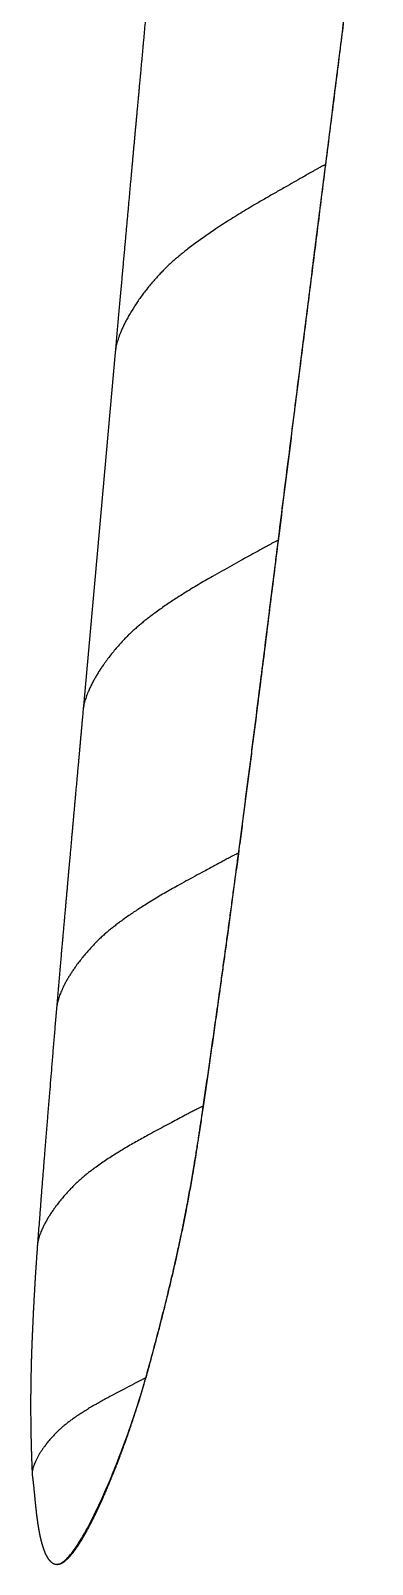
# Model space of a CAD drawing. Header units: inches. Extents: x 0.01 to 2.23, y 0 to 3.54.
# Drawn here: x 0.7127 to 0.7636, y 1.4705 to 1.6988 of the extents above; entities that cross this region are included whole.
import ezdxf

# ---------------------------------------------------------------- set-up
doc = ezdxf.new("R2010")
doc.units = ezdxf.units.IN
doc.header["$MEASUREMENT"] = 0

msp = doc.modelspace()

# ---------------------------------------------------------------- linework, layer by layer
at = {"color": 7, "linetype": 'Continuous', "lineweight": 25}
msp.add_line((0.71593, 1.47068), (0.71594, 1.47068), dxfattribs=at)
at = {"color": 7, "linetype": 'Continuous', "lineweight": 25, "flags": 128}
for points in [[(0.72527, 1.65092), (0.72288, 1.62426), (0.72049, 1.59769)], [(0.71593, 1.47068), (0.71599, 1.47065), (0.7161, 1.47059), (0.71622, 1.47055), (0.71634, 1.47052), (0.71647, 1.4705), (0.71659, 1.4705), (0.71672, 1.47051), (0.71685, 1.47054), (0.71699, 1.47058), (0.71713, 1.47063), (0.71727, 1.47071), (0.71742, 1.47079), (0.71757, 1.4709), (0.71773, 1.47102), (0.71789, 1.47116), (0.71805, 1.47131), (0.71823, 1.4715), (0.71842, 1.4717), (0.71862, 1.47193), (0.71881, 1.47217), (0.71901, 1.47243), (0.71921, 1.4727), (0.71941, 1.47299), (0.71961, 1.47329), (0.71982, 1.47361), (0.72003, 1.47395), (0.72025, 1.47431), (0.72046, 1.47467), (0.72068, 1.47506), (0.7209, 1.47545), (0.72113, 1.47586), (0.72135, 1.47628), (0.72162, 1.47678), (0.72188, 1.4773), (0.72215, 1.47784), (0.72241, 1.47839), (0.72268, 1.47895), (0.72295, 1.47952), (0.72327, 1.48021), (0.72359, 1.48092), (0.7239, 1.48164), (0.72422, 1.48237), (0.72456, 1.48317), (0.72489, 1.48398), (0.72523, 1.48481), (0.72556, 1.48564), (0.72589, 1.48648), (0.72621, 1.48732), (0.72658, 1.48832), (0.72695, 1.48932), (0.72731, 1.49032), (0.72766, 1.49132), (0.72796, 1.49221), (0.72826, 1.49309), (0.72854, 1.49397), (0.72882, 1.49483), (0.72908, 1.49569), (0.72934, 1.49653), (0.72958, 1.49736), (0.72981, 1.49817), (0.72981, 1.49817)]]:
    msp.add_lwpolyline(points, dxfattribs=at)
at = {"color": 7, "linetype": 'Continuous', "lineweight": 25}
for points, knots in [([(0.7636, 1.73474), (0.76318, 1.73126), (0.76233, 1.72429), (0.76103, 1.71385), (0.75982, 1.70416), (0.7587, 1.69521), (0.75766, 1.687), (0.75697, 1.68152), (0.75662, 1.67878)], [0, 0, 0, 0, 0.186544, 0.37308, 0.559667, 0.706342, 0.853111, 1, 1, 1, 1]), ([(0.75665, 1.67873), (0.75704, 1.68184), (0.75783, 1.68806), (0.759, 1.69739), (0.76017, 1.70671), (0.76133, 1.71603), (0.76249, 1.72535), (0.76325, 1.73157), (0.76363, 1.73468)], [0, 0, 0, 0, 0.16691, 0.333668, 0.500316, 0.666894, 0.833442, 1, 1, 1, 1]), ([(0.73009, 1.70413), (0.73007, 1.70383), (0.73001, 1.70323), (0.72994, 1.70233), (0.72986, 1.70145), (0.72978, 1.70058), (0.72971, 1.69974), (0.72963, 1.69892), (0.72956, 1.69811), (0.72949, 1.69732), (0.72942, 1.69654), (0.72935, 1.69577), (0.72928, 1.69502), (0.72921, 1.69427), (0.72914, 1.69354), (0.72908, 1.69283), (0.72901, 1.69214), (0.72895, 1.69146), (0.72889, 1.6908), (0.72883, 1.69017), (0.72878, 1.68954), (0.72873, 1.68901), (0.72868, 1.68856), (0.72865, 1.68819), (0.72862, 1.68783), (0.72858, 1.68746), (0.72854, 1.68705), (0.7285, 1.68659), (0.72846, 1.68608), (0.72841, 1.68555), (0.72836, 1.68501), (0.72831, 1.68445), (0.72825, 1.68388), (0.7282, 1.68331), (0.72815, 1.68274), (0.7281, 1.68217), (0.72804, 1.6816), (0.72799, 1.68101), (0.72794, 1.6804), (0.72788, 1.67979), (0.72782, 1.67913), (0.72776, 1.67844), (0.72769, 1.67772), (0.72762, 1.67698), (0.72755, 1.67622), (0.72748, 1.67544), (0.72741, 1.67465), (0.72734, 1.67384), (0.72726, 1.67302), (0.72719, 1.67218), (0.72711, 1.67133), (0.72703, 1.67047), (0.72695, 1.66959), (0.72687, 1.6687), (0.72679, 1.6678), (0.72671, 1.66686), (0.72662, 1.66591), (0.72653, 1.66494), (0.72645, 1.66396), (0.72636, 1.66296), (0.72627, 1.66195), (0.72617, 1.66094), (0.72608, 1.65991), (0.72599, 1.65885), (0.72589, 1.65777), (0.72579, 1.65667), (0.72569, 1.65555), (0.72559, 1.65442), (0.72548, 1.65327), (0.72538, 1.6521), (0.72531, 1.65132), (0.72527, 1.65092)], [0, 0, 0, 0, 0.01714, 0.033987, 0.050542, 0.066805, 0.082775, 0.098176, 0.113294, 0.128131, 0.142686, 0.157247, 0.171515, 0.18549, 0.199171, 0.212559, 0.225653, 0.238454, 0.250715, 0.262694, 0.274391, 0.285807, 0.292838, 0.299758, 0.306568, 0.313435, 0.32049, 0.329763, 0.339342, 0.349228, 0.35942, 0.369919, 0.380724, 0.391836, 0.402181, 0.412778, 0.423628, 0.43473, 0.446085, 0.457692, 0.469551, 0.482888, 0.49653, 0.510478, 0.524732, 0.539291, 0.554156, 0.569327, 0.584804, 0.600586, 0.616675, 0.632774, 0.649169, 0.665859, 0.682844, 0.700442, 0.718346, 0.736557, 0.755075, 0.773899, 0.792686, 0.811769, 0.831149, 0.850825, 0.871208, 0.8919, 0.912901, 0.934211, 0.955831, 0.977761, 1, 1, 1, 1]), ([(0.75662, 1.67878), (0.75662, 1.67878), (0.7566, 1.67879), (0.75658, 1.67881), (0.75656, 1.67881), (0.75653, 1.67882), (0.7565, 1.67881), (0.75646, 1.6788), (0.75643, 1.67878), (0.75638, 1.67875), (0.75629, 1.67871), (0.75612, 1.67863), (0.75583, 1.67848), (0.75545, 1.67827), (0.75503, 1.67804), (0.75452, 1.67775), (0.75391, 1.67739), (0.75257, 1.67662), (0.75095, 1.67571), (0.74907, 1.67464), (0.74754, 1.67376), (0.74613, 1.67294), (0.74485, 1.67218), (0.7437, 1.67148), (0.74255, 1.67078), (0.74142, 1.67006), (0.74038, 1.66938), (0.73944, 1.66874), (0.73858, 1.66815), (0.73774, 1.66755), (0.73691, 1.66694), (0.73618, 1.66638), (0.73553, 1.66587), (0.73497, 1.66541), (0.73442, 1.66495), (0.73387, 1.66448), (0.73335, 1.66401), (0.73284, 1.66353), (0.73236, 1.66304), (0.73188, 1.66254), (0.73139, 1.66201), (0.73089, 1.66144), (0.73038, 1.66083), (0.72988, 1.6602), (0.7294, 1.65958), (0.72893, 1.65894), (0.72849, 1.65831), (0.72808, 1.65768), (0.72769, 1.65705), (0.72731, 1.65641), (0.72699, 1.65582), (0.7267, 1.65527), (0.72645, 1.65475), (0.72622, 1.65423), (0.72602, 1.65376), (0.72585, 1.65331), (0.72572, 1.65291), (0.72559, 1.65251), (0.72548, 1.6521), (0.72539, 1.65169), (0.72532, 1.65133), (0.72529, 1.65107), (0.72528, 1.65096), (0.72528, 1.65092)], [0, 0, 0, 0, 0.000532, 0.001046, 0.001557, 0.002072, 0.002587, 0.003427, 0.00427, 0.005114, 0.007102, 0.010651, 0.01699, 0.02831, 0.038416, 0.048523, 0.066571, 0.084618, 0.149074, 0.187441, 0.225807, 0.264173, 0.293761, 0.323348, 0.352935, 0.382522, 0.412109, 0.435356, 0.458603, 0.48185, 0.505097, 0.528344, 0.544912, 0.561481, 0.57805, 0.594619, 0.611187, 0.62746, 0.643733, 0.660005, 0.676278, 0.69565, 0.715023, 0.734395, 0.753767, 0.773139, 0.792512, 0.811003, 0.829495, 0.847987, 0.866478, 0.881008, 0.895537, 0.910066, 0.924595, 0.935602, 0.946609, 0.957616, 0.968623, 0.97963, 0.990636, 0.99724, 1, 1, 1, 1]), ([(0.75662, 1.67878), (0.75629, 1.67616), (0.75563, 1.67093), (0.75464, 1.66307), (0.75365, 1.65522), (0.75273, 1.64794), (0.75188, 1.64123), (0.75111, 1.63509), (0.75034, 1.62896), (0.74983, 1.62489), (0.74957, 1.62285)], [0, 0, 0, 0, 0.140332, 0.280709, 0.421042, 0.561241, 0.671246, 0.78107, 0.890669, 1, 1, 1, 1]), ([(0.74959, 1.62281), (0.74982, 1.62466), (0.75028, 1.62836), (0.75098, 1.63392), (0.75169, 1.6395), (0.75239, 1.64509), (0.75326, 1.65193), (0.75428, 1.66003), (0.75546, 1.66938), (0.75625, 1.67561), (0.75665, 1.67873)], [0, 0, 0, 0, 0.099381, 0.198986, 0.298783, 0.398739, 0.498823, 0.665821, 0.832931, 1, 1, 1, 1]), ([(0.75665, 1.67873), (0.75665, 1.67873), (0.75665, 1.67874), (0.75664, 1.67876), (0.75663, 1.67877), (0.75662, 1.67878)], [0, 0, 0, 0, 0.314507, 0.657317, 1, 1, 1, 1]), ([(0.74957, 1.62285), (0.74956, 1.62286), (0.74955, 1.62287), (0.74953, 1.62288), (0.74951, 1.62289), (0.74948, 1.62289), (0.74945, 1.62288), (0.74942, 1.62287), (0.74939, 1.62286), (0.74934, 1.62283), (0.74926, 1.62279), (0.74911, 1.62272), (0.74884, 1.62258), (0.74849, 1.6224), (0.7481, 1.62219), (0.74763, 1.62193), (0.74707, 1.62161), (0.74584, 1.62093), (0.74435, 1.62011), (0.74261, 1.61916), (0.7412, 1.61837), (0.7399, 1.61764), (0.73872, 1.61696), (0.73766, 1.61634), (0.7366, 1.6157), (0.73556, 1.61506), (0.7346, 1.61445), (0.73373, 1.61388), (0.73294, 1.61335), (0.73216, 1.61281), (0.73139, 1.61226), (0.73071, 1.61176), (0.73011, 1.6113), (0.72959, 1.61089), (0.72908, 1.61047), (0.72858, 1.61005), (0.72809, 1.60963), (0.72762, 1.60919), (0.72717, 1.60875), (0.72673, 1.60831), (0.72624, 1.60779), (0.72571, 1.6072), (0.72514, 1.60653), (0.72459, 1.60586), (0.72406, 1.60517), (0.72361, 1.60454), (0.72322, 1.60397), (0.72289, 1.60347), (0.72257, 1.60296), (0.72227, 1.60244), (0.72198, 1.60192), (0.72171, 1.60139), (0.72145, 1.60086), (0.72124, 1.60038), (0.72107, 1.59996), (0.72094, 1.5996), (0.72082, 1.59923), (0.72071, 1.59886), (0.72062, 1.59849), (0.72055, 1.59816), (0.72051, 1.5979), (0.7205, 1.59776), (0.72049, 1.59769)], [0, 0, 0, 0, 0.00053, 0.001043, 0.001553, 0.002066, 0.002579, 0.003417, 0.004258, 0.005099, 0.007082, 0.010621, 0.016942, 0.028229, 0.038307, 0.048385, 0.066382, 0.084378, 0.148651, 0.18691, 0.225167, 0.263425, 0.292928, 0.322431, 0.351935, 0.381438, 0.410941, 0.434122, 0.457303, 0.480484, 0.503665, 0.526847, 0.543369, 0.559891, 0.576412, 0.592934, 0.609456, 0.625682, 0.641909, 0.658135, 0.674362, 0.697543, 0.720723, 0.743904, 0.767085, 0.790265, 0.806729, 0.823193, 0.839657, 0.85612, 0.872584, 0.889048, 0.905511, 0.921975, 0.932951, 0.943926, 0.954902, 0.965878, 0.976853, 0.987828, 0.994414, 1, 1, 1, 1]), ([(0.74957, 1.62285), (0.74939, 1.62142), (0.74903, 1.61855), (0.74849, 1.61425), (0.74796, 1.60995), (0.74742, 1.60565), (0.74687, 1.60133), (0.74638, 1.59748), (0.74595, 1.59408), (0.74558, 1.59115), (0.7452, 1.5882), (0.74482, 1.58524), (0.74443, 1.58227), (0.74404, 1.57928), (0.74377, 1.57728), (0.74364, 1.57628)], [0, 0, 0, 0, 0.092561, 0.185024, 0.277477, 0.370009, 0.462708, 0.555664, 0.618455, 0.681429, 0.744614, 0.808036, 0.871723, 0.935702, 1, 1, 1, 1]), ([(0.74366, 1.57623), (0.74379, 1.57723), (0.74405, 1.57922), (0.74444, 1.58219), (0.74483, 1.58515), (0.74521, 1.58809), (0.74558, 1.59102), (0.74596, 1.59394), (0.74633, 1.59685), (0.74677, 1.60032), (0.74728, 1.60437), (0.74786, 1.60898), (0.74843, 1.61359), (0.74901, 1.6182), (0.7494, 1.62127), (0.74959, 1.62281)], [0, 0, 0, 0, 0.063933, 0.127551, 0.190879, 0.253946, 0.316778, 0.3794, 0.441841, 0.504126, 0.603525, 0.702703, 0.801769, 0.900832, 1, 1, 1, 1]), ([(0.74959, 1.62281), (0.74959, 1.62281), (0.74959, 1.62282), (0.74958, 1.62284), (0.74957, 1.62285), (0.74957, 1.62285)], [0, 0, 0, 0, 0.2945505, 0.6473404, 1, 1, 1, 1]), ([(0.72049, 1.59769), (0.72047, 1.59746), (0.72043, 1.597), (0.72037, 1.59632), (0.72031, 1.59566), (0.72025, 1.59501), (0.7202, 1.59438), (0.72014, 1.59377), (0.72009, 1.59318), (0.72004, 1.5926), (0.71998, 1.59203), (0.71993, 1.59148), (0.71989, 1.59093), (0.71984, 1.5904), (0.71979, 1.58989), (0.71975, 1.58939), (0.7197, 1.58891), (0.71966, 1.58844), (0.71962, 1.58799), (0.71958, 1.58755), (0.71954, 1.58712), (0.7195, 1.58672), (0.71947, 1.58632), (0.71943, 1.58594), (0.7194, 1.58559), (0.71937, 1.58526), (0.71934, 1.58495), (0.71932, 1.58466), (0.71929, 1.58438), (0.71927, 1.58411), (0.71924, 1.58385), (0.71922, 1.58359), (0.7192, 1.58334), (0.71918, 1.58311), (0.71916, 1.58289), (0.71914, 1.58268), (0.71912, 1.5825), (0.71911, 1.58233), (0.71909, 1.58217), (0.71908, 1.58204), (0.71907, 1.58192), (0.71906, 1.58181), (0.71905, 1.5817), (0.71904, 1.58158), (0.71903, 1.58144), (0.71901, 1.58128), (0.719, 1.58111), (0.71898, 1.58092), (0.71896, 1.58072), (0.71894, 1.58051), (0.71892, 1.58029), (0.7189, 1.58005), (0.71888, 1.5798), (0.71885, 1.57953), (0.71883, 1.57924), (0.7188, 1.57893), (0.71877, 1.57862), (0.71874, 1.57828), (0.71871, 1.57794), (0.71868, 1.57756), (0.71864, 1.57716), (0.7186, 1.57673), (0.71856, 1.57628), (0.71852, 1.57581), (0.71848, 1.57533), (0.71843, 1.57483), (0.71838, 1.57431), (0.71834, 1.57377), (0.71829, 1.57322), (0.71824, 1.57265), (0.71818, 1.57207), (0.71813, 1.57147), (0.71808, 1.57086), (0.71802, 1.57025), (0.71797, 1.56963), (0.71791, 1.56902), (0.71786, 1.56839), (0.7178, 1.56775), (0.71774, 1.56709), (0.71768, 1.56642), (0.71762, 1.56575), (0.71756, 1.56509), (0.71751, 1.56444), (0.71745, 1.56377), (0.71739, 1.56309), (0.71733, 1.5624), (0.71726, 1.56169), (0.7172, 1.56097), (0.71714, 1.56024), (0.71707, 1.5595), (0.717, 1.55874), (0.71694, 1.55797), (0.71687, 1.5572), (0.7168, 1.55643), (0.71674, 1.55567), (0.71667, 1.5549), (0.7166, 1.55411), (0.71656, 1.55358), (0.71654, 1.55332)], [0, 0, 0, 0, 0.015637, 0.03093, 0.045879, 0.060485, 0.074749, 0.088426, 0.101772, 0.11479, 0.127479, 0.140088, 0.152355, 0.16428, 0.175864, 0.187107, 0.198008, 0.208569, 0.218788, 0.228667, 0.238204, 0.247402, 0.256258, 0.264774, 0.272949, 0.280143, 0.287051, 0.293673, 0.300009, 0.306058, 0.311821, 0.317781, 0.3234, 0.328678, 0.333615, 0.338211, 0.342466, 0.34638, 0.349668, 0.352669, 0.355383, 0.357811, 0.360134, 0.362662, 0.365972, 0.369584, 0.373497, 0.377712, 0.382228, 0.386957, 0.391978, 0.39729, 0.402894, 0.409102, 0.415633, 0.422487, 0.429664, 0.437163, 0.444987, 0.453133, 0.462469, 0.472196, 0.482316, 0.492829, 0.503735, 0.515035, 0.526729, 0.538819, 0.551303, 0.564184, 0.57722, 0.590641, 0.604445, 0.618635, 0.632112, 0.645922, 0.660063, 0.674537, 0.689345, 0.704488, 0.719966, 0.734451, 0.749219, 0.764272, 0.77961, 0.795235, 0.811147, 0.827349, 0.843839, 0.860621, 0.877695, 0.895062, 0.912724, 0.929648, 0.946836, 0.96429, 0.982011, 1, 1, 1, 1]), ([(0.74364, 1.57628), (0.74363, 1.57628), (0.74362, 1.57629), (0.7436, 1.5763), (0.74358, 1.57631), (0.74356, 1.57631), (0.74353, 1.5763), (0.74351, 1.57629), (0.74348, 1.57628), (0.74343, 1.57626), (0.74336, 1.57622), (0.74321, 1.57616), (0.74296, 1.57603), (0.74264, 1.57587), (0.74228, 1.57568), (0.74184, 1.57545), (0.74132, 1.57516), (0.74018, 1.57454), (0.7388, 1.5738), (0.73719, 1.57294), (0.73588, 1.57223), (0.73468, 1.57156), (0.73358, 1.57095), (0.73259, 1.57038), (0.73161, 1.56981), (0.73064, 1.56923), (0.72976, 1.56868), (0.72894, 1.56816), (0.72821, 1.56768), (0.72749, 1.56719), (0.72677, 1.5667), (0.72612, 1.56622), (0.72553, 1.56578), (0.72499, 1.56536), (0.72446, 1.56494), (0.72394, 1.56451), (0.72344, 1.56407), (0.72296, 1.56362), (0.72249, 1.56316), (0.72199, 1.56265), (0.72148, 1.56209), (0.72094, 1.56149), (0.72043, 1.56087), (0.71993, 1.56024), (0.71951, 1.55967), (0.71914, 1.55915), (0.71883, 1.55869), (0.71853, 1.55822), (0.71824, 1.55775), (0.71797, 1.55728), (0.71771, 1.5568), (0.71747, 1.55631), (0.71727, 1.55587), (0.71711, 1.55549), (0.71698, 1.55515), (0.71686, 1.55482), (0.71676, 1.55448), (0.71667, 1.55414), (0.71661, 1.55384), (0.71657, 1.55359), (0.71654, 1.55343), (0.71654, 1.55334), (0.71654, 1.55332)], [0, 0, 0, 0, 0.000529, 0.00104, 0.001548, 0.00206, 0.002572, 0.003408, 0.004246, 0.005085, 0.007062, 0.010592, 0.016895, 0.02815, 0.0382, 0.04825, 0.066196, 0.084142, 0.148235, 0.186386, 0.224537, 0.262687, 0.292108, 0.321529, 0.350949, 0.38037, 0.40979, 0.432906, 0.456023, 0.479139, 0.502255, 0.525371, 0.543759, 0.562148, 0.580535, 0.598923, 0.617311, 0.635698, 0.654086, 0.672473, 0.695589, 0.718705, 0.741821, 0.764936, 0.788052, 0.80447, 0.820887, 0.837305, 0.853723, 0.87014, 0.886558, 0.902975, 0.919393, 0.930338, 0.941283, 0.952228, 0.963173, 0.974117, 0.985062, 0.991629, 0.998196, 1, 1, 1, 1]), ([(0.74364, 1.57628), (0.74351, 1.57527), (0.74324, 1.57325), (0.74283, 1.57022), (0.74242, 1.56718), (0.74204, 1.56436), (0.74168, 1.56177), (0.74135, 1.55939), (0.74102, 1.55703), (0.74073, 1.55494), (0.74048, 1.55313), (0.74026, 1.55158), (0.74004, 1.55004), (0.73982, 1.54852), (0.73961, 1.547), (0.7394, 1.54553), (0.73919, 1.5441), (0.73899, 1.54271), (0.73879, 1.54134), (0.73859, 1.53998), (0.73845, 1.53907), (0.73839, 1.53863)], [0, 0, 0, 0, 0.080593, 0.161442, 0.242371, 0.323206, 0.386537, 0.449617, 0.512359, 0.57468, 0.61595, 0.656969, 0.697713, 0.738155, 0.778271, 0.818035, 0.855183, 0.891974, 0.928388, 0.964404, 1, 1, 1, 1]), ([(0.7384, 1.53859), (0.73847, 1.53905), (0.73861, 1.53998), (0.73881, 1.54139), (0.73902, 1.54281), (0.73923, 1.54425), (0.73944, 1.5457), (0.73965, 1.54716), (0.73987, 1.54868), (0.74009, 1.55027), (0.74033, 1.55192), (0.74056, 1.55358), (0.7408, 1.55525), (0.74106, 1.55716), (0.74136, 1.55932), (0.7417, 1.56173), (0.74203, 1.56415), (0.74236, 1.56657), (0.74269, 1.56899), (0.74301, 1.57141), (0.74334, 1.57382), (0.74355, 1.57543), (0.74366, 1.57623)], [0, 0, 0, 0, 0.036781, 0.074009, 0.11166, 0.149712, 0.188141, 0.226923, 0.266036, 0.309413, 0.353132, 0.39716, 0.441466, 0.48602, 0.549671, 0.613671, 0.677929, 0.742358, 0.806869, 0.871372, 0.935778, 1, 1, 1, 1]), ([(0.74365, 1.57623), (0.74365, 1.57624), (0.74366, 1.57625), (0.74365, 1.57627), (0.74364, 1.57628)], [0, 0, 0, 0, 0.429186, 1, 1, 1, 1]), ([(0.71654, 1.55332), (0.71647, 1.5526), (0.71635, 1.55114), (0.71616, 1.54896), (0.71598, 1.54677), (0.71581, 1.54465), (0.71564, 1.54262), (0.71551, 1.54106), (0.71542, 1.5399), (0.71535, 1.53913), (0.71529, 1.53835), (0.71522, 1.53757), (0.71516, 1.5368), (0.7151, 1.53603), (0.71504, 1.53526), (0.71497, 1.53446), (0.71491, 1.53366), (0.71484, 1.53284), (0.71477, 1.53198), (0.7147, 1.53108), (0.71462, 1.53014), (0.71455, 1.52918), (0.71447, 1.52821), (0.71439, 1.52723), (0.71431, 1.52624), (0.71423, 1.52523), (0.71416, 1.52422), (0.71408, 1.52319), (0.71399, 1.52205), (0.71389, 1.52078), (0.71378, 1.5194), (0.71371, 1.51847), (0.71368, 1.518)], [0, 0, 0, 0, 0.061069, 0.122553, 0.184388, 0.246511, 0.301362, 0.356337, 0.377957, 0.399634, 0.421713, 0.444256, 0.465533, 0.4872, 0.50925, 0.531679, 0.554481, 0.57765, 0.601178, 0.627465, 0.654169, 0.681277, 0.708779, 0.736661, 0.764909, 0.793511, 0.82245, 0.85171, 0.881273, 0.920418, 0.960009, 1, 1, 1, 1]), ([(0.73839, 1.53863), (0.73838, 1.53863), (0.73836, 1.53865), (0.73834, 1.53865), (0.73832, 1.53866), (0.73829, 1.53865), (0.73827, 1.53864), (0.73824, 1.53863), (0.7382, 1.53861), (0.73813, 1.53858), (0.738, 1.53852), (0.73778, 1.53841), (0.73738, 1.53821), (0.73686, 1.53794), (0.73628, 1.53763), (0.73525, 1.53708), (0.73399, 1.53642), (0.73253, 1.53565), (0.73134, 1.53502), (0.73025, 1.53443), (0.72926, 1.53388), (0.72836, 1.53338), (0.72747, 1.53287), (0.72659, 1.53235), (0.72572, 1.53182), (0.72487, 1.53129), (0.72404, 1.53075), (0.72323, 1.5302), (0.72253, 1.5297), (0.72193, 1.52927), (0.72144, 1.5289), (0.72096, 1.52852), (0.72049, 1.52813), (0.72003, 1.52774), (0.71959, 1.52734), (0.71916, 1.52692), (0.71871, 1.52647), (0.71824, 1.52597), (0.71775, 1.52543), (0.71728, 1.52487), (0.71683, 1.52431), (0.71642, 1.52378), (0.71606, 1.52327), (0.71573, 1.5228), (0.71542, 1.52232), (0.71513, 1.52183), (0.71485, 1.52134), (0.71459, 1.52084), (0.71438, 1.52039), (0.7142, 1.51998), (0.71406, 1.51962), (0.71394, 1.51926), (0.71383, 1.51889), (0.71376, 1.51856), (0.71371, 1.51828), (0.71369, 1.51811), (0.71368, 1.51802), (0.71368, 1.518)], [0, 0, 0, 0, 0.001035, 0.001541, 0.002051, 0.002562, 0.003395, 0.004231, 0.005067, 0.007038, 0.010558, 0.016843, 0.028065, 0.048106, 0.066, 0.083894, 0.147801, 0.185841, 0.22388, 0.26192, 0.291255, 0.32059, 0.349925, 0.379259, 0.408594, 0.437405, 0.466216, 0.495028, 0.523838, 0.542173, 0.560508, 0.578842, 0.597176, 0.61551, 0.633844, 0.652178, 0.670512, 0.693561, 0.716609, 0.739658, 0.762706, 0.785755, 0.804463, 0.823171, 0.84188, 0.860588, 0.879296, 0.898004, 0.916712, 0.929808, 0.942903, 0.955999, 0.969094, 0.982189, 0.990374, 0.998559, 1, 1, 1, 1]), ([(0.73839, 1.53863), (0.73833, 1.53822), (0.73821, 1.53741), (0.73803, 1.5362), (0.73785, 1.535), (0.73766, 1.53381), (0.73746, 1.53249), (0.73723, 1.53105), (0.73697, 1.52948), (0.73672, 1.52802), (0.73649, 1.52669), (0.73627, 1.52547), (0.73604, 1.52424), (0.73582, 1.52307), (0.7356, 1.52198), (0.7354, 1.52097), (0.73519, 1.51993), (0.73498, 1.51893), (0.73477, 1.51797), (0.73457, 1.51705), (0.73436, 1.51612), (0.73415, 1.51516), (0.73392, 1.51419), (0.7337, 1.51322), (0.73347, 1.51225), (0.73324, 1.51128), (0.733, 1.5103), (0.73275, 1.5093), (0.73251, 1.50833), (0.73227, 1.50741), (0.73205, 1.50652), (0.73182, 1.50563), (0.73158, 1.50471), (0.73133, 1.50378), (0.73109, 1.50286), (0.73084, 1.50194), (0.73059, 1.50102), (0.73034, 1.50008), (0.73007, 1.49913), (0.7299, 1.49849), (0.72981, 1.49817)], [0, 0, 0, 0, 0.031853, 0.0634, 0.0947, 0.125814, 0.156802, 0.197292, 0.237805, 0.278481, 0.309177, 0.340101, 0.371312, 0.40287, 0.427947, 0.453304, 0.478971, 0.504978, 0.527331, 0.549968, 0.572907, 0.596166, 0.619763, 0.643717, 0.666644, 0.689921, 0.713561, 0.737581, 0.761997, 0.782655, 0.803608, 0.824864, 0.846432, 0.868321, 0.89054, 0.911799, 0.933367, 0.955252, 0.97746, 1, 1, 1, 1]), ([(0.72982, 1.49814), (0.72997, 1.49871), (0.73029, 1.49985), (0.73076, 1.50156), (0.73121, 1.50325), (0.73166, 1.50494), (0.73209, 1.50662), (0.73251, 1.50828), (0.73291, 1.50988), (0.73329, 1.51143), (0.73364, 1.51292), (0.73399, 1.51439), (0.73432, 1.51586), (0.73464, 1.51731), (0.73496, 1.51878), (0.73528, 1.52028), (0.73558, 1.52181), (0.73588, 1.52332), (0.73615, 1.52473), (0.73638, 1.52602), (0.7366, 1.52721), (0.73681, 1.52841), (0.73699, 1.52953), (0.73717, 1.53057), (0.73733, 1.53154), (0.73748, 1.53252), (0.73764, 1.53351), (0.73778, 1.53444), (0.73791, 1.53531), (0.73803, 1.53611), (0.73816, 1.53693), (0.73828, 1.53775), (0.73836, 1.53831), (0.7384, 1.53859)], [0, 0, 0, 0, 0.039982, 0.079939, 0.119836, 0.159642, 0.199332, 0.238887, 0.278296, 0.314286, 0.350151, 0.385896, 0.421535, 0.457087, 0.492578, 0.530491, 0.56842, 0.606424, 0.644571, 0.674694, 0.704997, 0.735525, 0.76633, 0.791212, 0.816336, 0.841736, 0.867447, 0.893504, 0.914247, 0.935246, 0.956524, 0.978101, 1, 1, 1, 1]), ([(0.7384, 1.53859), (0.7384, 1.53859), (0.7384, 1.5386), (0.7384, 1.53861), (0.73839, 1.53862), (0.73839, 1.53863)], [0, 0, 0, 0, 0.288931, 0.644564, 1, 1, 1, 1]), ([(0.71368, 1.518), (0.71367, 1.51791), (0.71366, 1.51771), (0.71364, 1.51743), (0.71362, 1.51716), (0.7136, 1.51691), (0.71358, 1.51667), (0.71357, 1.51645), (0.71355, 1.51626), (0.71354, 1.51607), (0.71353, 1.51591), (0.71352, 1.51575), (0.71351, 1.51561), (0.7135, 1.51548), (0.71349, 1.51536), (0.71348, 1.51525), (0.71348, 1.51516), (0.71347, 1.51509), (0.71347, 1.51503), (0.71347, 1.51499), (0.71346, 1.51495), (0.71346, 1.5149), (0.71345, 1.51482), (0.71345, 1.51472), (0.71344, 1.51457), (0.71343, 1.51441), (0.71342, 1.51425), (0.71341, 1.51408), (0.7134, 1.51391), (0.71339, 1.51374), (0.71337, 1.51357), (0.71336, 1.51335), (0.71334, 1.51309), (0.71333, 1.51279), (0.71331, 1.51251), (0.71329, 1.51226), (0.71328, 1.51201), (0.71327, 1.51176), (0.71325, 1.51144), (0.71322, 1.51104), (0.7132, 1.51064), (0.71318, 1.51032), (0.71317, 1.51007), (0.71316, 1.50981), (0.71314, 1.50954), (0.71313, 1.5093), (0.71312, 1.50909), (0.71311, 1.50893), (0.7131, 1.50877), (0.71309, 1.50862), (0.71309, 1.50848), (0.71308, 1.50836), (0.71307, 1.50824), (0.71307, 1.50813), (0.71306, 1.50803), (0.71306, 1.50793), (0.71305, 1.50783), (0.71305, 1.50772), (0.71304, 1.50761), (0.71303, 1.50747), (0.71303, 1.50732), (0.71302, 1.50713), (0.71301, 1.50694), (0.713, 1.50673), (0.71299, 1.50651), (0.71298, 1.50627), (0.71297, 1.50605), (0.71296, 1.50583), (0.71295, 1.50561), (0.71294, 1.50538), (0.71293, 1.50515), (0.71292, 1.50491), (0.71291, 1.50467), (0.7129, 1.50444), (0.71289, 1.50421), (0.71288, 1.50399), (0.71287, 1.5038), (0.71286, 1.50363), (0.71286, 1.50348), (0.71285, 1.50332), (0.71284, 1.50314), (0.71284, 1.50294), (0.71283, 1.5027), (0.71282, 1.50246), (0.71281, 1.50222), (0.7128, 1.50198), (0.7128, 1.50176), (0.71279, 1.50153), (0.71278, 1.50127), (0.71277, 1.50099), (0.71276, 1.5007), (0.71276, 1.50042), (0.71275, 1.50015), (0.71274, 1.49992), (0.71274, 1.49971), (0.71273, 1.49952), (0.71273, 1.49934), (0.71273, 1.49916), (0.71272, 1.49896), (0.71272, 1.49875), (0.71271, 1.49854), (0.71271, 1.49832), (0.7127, 1.49811), (0.7127, 1.49789), (0.7127, 1.49766), (0.71269, 1.49743), (0.71269, 1.49719), (0.71269, 1.49694), (0.71268, 1.49669), (0.71268, 1.49646), (0.71268, 1.49625), (0.71268, 1.49606), (0.71268, 1.4959), (0.71267, 1.49576), (0.71267, 1.49564), (0.71267, 1.49551), (0.71267, 1.49536), (0.71267, 1.49519), (0.71267, 1.495), (0.71267, 1.49479), (0.71267, 1.49456), (0.71267, 1.49433), (0.71267, 1.49408), (0.71267, 1.49381), (0.71267, 1.49354), (0.71267, 1.49324), (0.71267, 1.49294), (0.71267, 1.49262), (0.71268, 1.49228), (0.71268, 1.49195), (0.71268, 1.49164), (0.71269, 1.49135), (0.71269, 1.49105), (0.71269, 1.49076), (0.7127, 1.49048), (0.7127, 1.4902), (0.71271, 1.48994), (0.71271, 1.48969), (0.71272, 1.48946), (0.71272, 1.48925), (0.71273, 1.48906), (0.71273, 1.48889), (0.71273, 1.48873), (0.71274, 1.48859), (0.71274, 1.48848), (0.71274, 1.48839), (0.71275, 1.48832), (0.71275, 1.48826), (0.71275, 1.48821), (0.71275, 1.48816), (0.71275, 1.48812), (0.71275, 1.48807), (0.71275, 1.48803), (0.71276, 1.48796), (0.71276, 1.48789), (0.71276, 1.48781), (0.71276, 1.48771), (0.71277, 1.48761), (0.71277, 1.48748), (0.71277, 1.48735), (0.71278, 1.48719), (0.71278, 1.48702), (0.71279, 1.48684), (0.71279, 1.48666), (0.7128, 1.48648), (0.71281, 1.4863), (0.71281, 1.4861), (0.71282, 1.4859), (0.71283, 1.48571), (0.71283, 1.48555), (0.71284, 1.48544), (0.71284, 1.48535), (0.71284, 1.48527), (0.71285, 1.48518), (0.71285, 1.48509), (0.71286, 1.48498), (0.71286, 1.48487), (0.71287, 1.48474), (0.71287, 1.48461), (0.71288, 1.48446), (0.71288, 1.4843), (0.71289, 1.48413), (0.7129, 1.48401), (0.7129, 1.48395)], [0, 0, 0, 0, 0.008387, 0.016335, 0.023846, 0.030924, 0.03757, 0.043787, 0.049258, 0.054352, 0.059068, 0.063409, 0.067376, 0.071144, 0.0745, 0.077444, 0.079978, 0.082102, 0.083483, 0.084651, 0.085869, 0.087186, 0.088602, 0.092119, 0.096127, 0.100626, 0.105616, 0.10996, 0.114616, 0.119481, 0.124265, 0.128952, 0.13788, 0.146439, 0.1539, 0.161059, 0.167956, 0.174798, 0.181616, 0.194945, 0.20838, 0.215295, 0.222272, 0.229514, 0.237111, 0.245063, 0.249682, 0.254378, 0.258854, 0.263047, 0.266956, 0.270581, 0.273921, 0.276977, 0.279749, 0.282484, 0.285372, 0.288411, 0.291604, 0.294949, 0.299798, 0.304937, 0.310368, 0.315886, 0.322824, 0.329523, 0.335981, 0.342198, 0.348437, 0.354792, 0.361374, 0.368185, 0.375206, 0.382058, 0.388592, 0.394806, 0.400698, 0.405102, 0.409372, 0.41384, 0.418552, 0.424904, 0.431655, 0.438809, 0.446368, 0.452595, 0.459076, 0.465808, 0.472486, 0.481621, 0.490277, 0.498449, 0.506133, 0.513325, 0.519127, 0.524557, 0.529697, 0.535031, 0.540913, 0.547098, 0.553588, 0.559644, 0.565947, 0.572501, 0.579308, 0.586315, 0.593108, 0.600859, 0.608171, 0.615038, 0.621456, 0.627421, 0.631787, 0.635869, 0.639665, 0.643371, 0.647334, 0.652765, 0.658632, 0.664939, 0.67169, 0.678889, 0.686402, 0.694358, 0.702763, 0.711623, 0.720944, 0.730734, 0.741, 0.751749, 0.76054, 0.76964, 0.778747, 0.787466, 0.796439, 0.804945, 0.812977, 0.820529, 0.827594, 0.834167, 0.839908, 0.845202, 0.850046, 0.854434, 0.858365, 0.860588, 0.862629, 0.86449, 0.866168, 0.867663, 0.868976, 0.870192, 0.871686, 0.873595, 0.875858, 0.878475, 0.881449, 0.88478, 0.888472, 0.892912, 0.897787, 0.903101, 0.908845, 0.914588, 0.920097, 0.925371, 0.932232, 0.938638, 0.944583, 0.950064, 0.952984, 0.955751, 0.958363, 0.960886, 0.963773, 0.967111, 0.970902, 0.974778, 0.979039, 0.983689, 0.98873, 0.994166, 1, 1, 1, 1]), ([(0.72981, 1.49817), (0.7298, 1.49817), (0.72979, 1.49818), (0.72977, 1.49819), (0.72976, 1.49819), (0.72974, 1.49819), (0.72972, 1.49817), (0.72968, 1.49816), (0.72963, 1.49814), (0.72955, 1.4981), (0.72939, 1.49802), (0.72912, 1.49789), (0.72877, 1.49771), (0.72837, 1.4975), (0.72766, 1.49712), (0.72667, 1.49661), (0.7254, 1.49595), (0.72436, 1.49539), (0.7235, 1.49492), (0.72282, 1.49454), (0.72214, 1.49416), (0.72147, 1.49376), (0.72081, 1.49336), (0.72017, 1.49295), (0.71953, 1.49252), (0.71896, 1.49213), (0.71846, 1.49176), (0.71801, 1.49142), (0.71758, 1.49107), (0.71717, 1.49072), (0.71677, 1.49035), (0.71637, 1.48995), (0.71596, 1.48952), (0.71554, 1.48905), (0.71515, 1.48858), (0.71481, 1.48814), (0.71451, 1.48772), (0.71425, 1.48735), (0.71401, 1.48697), (0.71378, 1.48658), (0.71357, 1.48619), (0.7134, 1.48584), (0.71327, 1.48554), (0.71317, 1.4853), (0.71309, 1.48505), (0.71301, 1.4848), (0.71296, 1.48458), (0.71293, 1.48439), (0.71291, 1.48423), (0.7129, 1.48408), (0.7129, 1.48399), (0.7129, 1.48395)], [0, 0, 0, 0, 0.001022, 0.001522, 0.002026, 0.00253, 0.003764, 0.005003, 0.006949, 0.010424, 0.01663, 0.027712, 0.047501, 0.065171, 0.08284, 0.145944, 0.202287, 0.25863, 0.290959, 0.323288, 0.355616, 0.387945, 0.420274, 0.452602, 0.484931, 0.51726, 0.541399, 0.565537, 0.589676, 0.613813, 0.637951, 0.66209, 0.690538, 0.718987, 0.747435, 0.775884, 0.797436, 0.818988, 0.84054, 0.862092, 0.883644, 0.905196, 0.918127, 0.931058, 0.943989, 0.95692, 0.969851, 0.977933, 0.986015, 0.994097, 1, 1, 1, 1]), ([(0.7297, 1.49776), (0.7297, 1.49778), (0.72971, 1.49781), (0.72972, 1.49786), (0.72973, 1.49789), (0.72974, 1.49791), (0.72975, 1.49794), (0.72976, 1.49797), (0.72977, 1.49801), (0.72979, 1.49805), (0.7298, 1.49809), (0.72981, 1.49812), (0.72981, 1.49813), (0.72982, 1.49814)], [0, 0, 0, 0, 0.1405341, 0.2709996, 0.3307954, 0.3892874, 0.4592091, 0.5418743, 0.6496207, 0.7931344, 0.9225264, 0.9652659, 1, 1, 1, 1]), ([(0.72982, 1.49814), (0.72982, 1.49814), (0.72982, 1.49814), (0.72982, 1.49815), (0.72981, 1.49816), (0.72981, 1.49816), (0.72981, 1.49817)], [0, 0, 0, 0, 0.064071, 0.376142, 0.688254, 1, 1, 1, 1]), ([(0.71594, 1.47068), (0.71596, 1.47066), (0.71602, 1.47063), (0.71609, 1.47059), (0.71617, 1.47056), (0.71623, 1.47054), (0.71629, 1.47052), (0.71634, 1.47051), (0.71639, 1.4705), (0.71645, 1.47049), (0.71651, 1.47049), (0.71659, 1.47048), (0.71667, 1.47048), (0.71675, 1.47049), (0.71684, 1.4705), (0.71692, 1.47052), (0.717, 1.47054), (0.71706, 1.47056), (0.71711, 1.47058), (0.71716, 1.4706), (0.71721, 1.47062), (0.71727, 1.47064), (0.71732, 1.47067), (0.71738, 1.4707), (0.71744, 1.47074), (0.7175, 1.47077), (0.71755, 1.4708), (0.7176, 1.47083), (0.71764, 1.47086), (0.7177, 1.4709), (0.71777, 1.47095), (0.71785, 1.47102), (0.71794, 1.47109), (0.71802, 1.47117), (0.7181, 1.47123), (0.71816, 1.47129), (0.71821, 1.47134), (0.71825, 1.47138), (0.71828, 1.47141), (0.71832, 1.47144), (0.71835, 1.47148), (0.71839, 1.47152), (0.71844, 1.47157), (0.7185, 1.47164), (0.71855, 1.4717), (0.71863, 1.47179), (0.71872, 1.47189), (0.71883, 1.47203), (0.71894, 1.47216), (0.71905, 1.4723), (0.71916, 1.47245), (0.71928, 1.47261), (0.71941, 1.47279), (0.71955, 1.47298), (0.71967, 1.47316), (0.71977, 1.47331), (0.71984, 1.47341), (0.7199, 1.47352), (0.71997, 1.47362), (0.72004, 1.47374), (0.72013, 1.47388), (0.72024, 1.47405), (0.72033, 1.47421), (0.72042, 1.47436), (0.7205, 1.47449), (0.72057, 1.47461), (0.72063, 1.47471), (0.72068, 1.47479), (0.72071, 1.47485), (0.72074, 1.47489), (0.72076, 1.47494), (0.72079, 1.475), (0.72087, 1.47513), (0.72099, 1.47535), (0.72116, 1.47565), (0.72133, 1.47598), (0.7215, 1.4763), (0.72166, 1.47661), (0.72181, 1.4769), (0.72196, 1.47719), (0.72207, 1.47742), (0.72216, 1.4776), (0.72223, 1.47773), (0.72229, 1.47785), (0.72235, 1.47798), (0.7224, 1.47809), (0.72246, 1.47821), (0.72251, 1.47831), (0.72255, 1.47841), (0.72259, 1.47849), (0.72262, 1.47855), (0.72264, 1.47859), (0.72266, 1.47863), (0.72268, 1.47867), (0.7227, 1.47873), (0.72274, 1.47881), (0.72279, 1.47892), (0.72285, 1.47904), (0.72292, 1.47919), (0.72299, 1.47935), (0.72308, 1.47953), (0.72317, 1.47973), (0.72327, 1.47995), (0.72337, 1.48018), (0.72348, 1.48043), (0.7236, 1.48069), (0.72373, 1.48099), (0.72388, 1.48133), (0.72404, 1.4817), (0.72418, 1.48205), (0.72432, 1.48236), (0.72444, 1.48265), (0.72455, 1.48292), (0.72465, 1.48317), (0.72475, 1.48341), (0.72484, 1.48363), (0.72493, 1.48384), (0.725, 1.48403), (0.72507, 1.4842), (0.72513, 1.48436), (0.72519, 1.4845), (0.72525, 1.48465), (0.72532, 1.48483), (0.7254, 1.48504), (0.7255, 1.48529), (0.72561, 1.48556), (0.72572, 1.48585), (0.72584, 1.48615), (0.72596, 1.48648), (0.72609, 1.48683), (0.72621, 1.48713), (0.7263, 1.48739), (0.72637, 1.48758), (0.72644, 1.48776), (0.72651, 1.48794), (0.72656, 1.4881), (0.72662, 1.48825), (0.72667, 1.4884), (0.72672, 1.48854), (0.72677, 1.48866), (0.72681, 1.48877), (0.72684, 1.48886), (0.72687, 1.48894), (0.7269, 1.48903), (0.72694, 1.48913), (0.72698, 1.48925), (0.72703, 1.4894), (0.72709, 1.48956), (0.72715, 1.48972), (0.7272, 1.48988), (0.72726, 1.49006), (0.72733, 1.49024), (0.72742, 1.49049), (0.72753, 1.49081), (0.72765, 1.49119), (0.72778, 1.49155), (0.7279, 1.49191), (0.72802, 1.49228), (0.72814, 1.49266), (0.72827, 1.49305), (0.7284, 1.49344), (0.72852, 1.49383), (0.72864, 1.49419), (0.72874, 1.49452), (0.72884, 1.49483), (0.72893, 1.49513), (0.72901, 1.49542), (0.72909, 1.49568), (0.72917, 1.49593), (0.72924, 1.49616), (0.7293, 1.49638), (0.72936, 1.49659), (0.72942, 1.4968), (0.72948, 1.49701), (0.72954, 1.49721), (0.7296, 1.4974), (0.72964, 1.49755), (0.72967, 1.49765), (0.72968, 1.4977), (0.72969, 1.49774), (0.7297, 1.49776), (0.7297, 1.49776)], [0, 0, 0, 0, 0.005685, 0.011339, 0.016989, 0.022454, 0.026349, 0.029898, 0.033114, 0.036166, 0.040512, 0.045289, 0.050175, 0.05501, 0.059797, 0.064391, 0.068667, 0.071298, 0.073811, 0.076274, 0.078704, 0.081169, 0.084033, 0.0866, 0.089444, 0.09236, 0.094834, 0.096844, 0.098399, 0.100857, 0.103882, 0.107422, 0.111447, 0.115974, 0.11872, 0.121266, 0.123484, 0.125371, 0.12692, 0.128133, 0.129416, 0.131259, 0.133542, 0.136171, 0.138797, 0.141389, 0.146376, 0.151219, 0.15671, 0.161762, 0.166345, 0.1723, 0.178649, 0.185384, 0.192674, 0.196766, 0.200351, 0.203556, 0.206904, 0.210451, 0.215459, 0.221077, 0.227345, 0.231432, 0.235766, 0.239833, 0.243249, 0.245995, 0.247674, 0.248946, 0.250353, 0.252141, 0.254281, 0.263522, 0.273341, 0.283784, 0.294877, 0.304065, 0.313609, 0.322892, 0.331748, 0.336007, 0.34015, 0.344173, 0.348073, 0.351849, 0.355497, 0.358993, 0.362023, 0.364581, 0.366503, 0.367784, 0.368756, 0.370078, 0.371769, 0.374504, 0.377866, 0.381862, 0.386503, 0.3918, 0.397763, 0.403995, 0.410839, 0.41831, 0.42642, 0.434864, 0.443116, 0.455663, 0.467669, 0.479108, 0.488823, 0.498052, 0.50678, 0.514997, 0.522689, 0.529849, 0.536605, 0.542787, 0.548388, 0.553402, 0.557928, 0.562654, 0.567707, 0.575192, 0.583306, 0.592055, 0.601445, 0.611481, 0.62217, 0.633516, 0.645525, 0.652079, 0.658499, 0.66455, 0.670229, 0.675536, 0.680467, 0.685417, 0.689917, 0.693965, 0.69756, 0.700701, 0.703387, 0.705639, 0.709021, 0.713139, 0.717992, 0.723583, 0.728588, 0.734066, 0.739942, 0.745993, 0.752205, 0.764872, 0.778153, 0.789591, 0.801442, 0.813704, 0.826372, 0.839439, 0.852901, 0.866393, 0.878194, 0.889438, 0.900124, 0.910255, 0.919831, 0.928855, 0.937328, 0.945255, 0.952638, 0.959768, 0.966999, 0.974327, 0.980852, 0.987546, 0.994464, 0.996279, 0.998071, 0.999943, 1, 1, 1, 1]), ([(0.7129, 1.48395), (0.7129, 1.48391), (0.7129, 1.48385), (0.71291, 1.48377), (0.71292, 1.48369), (0.71293, 1.48362), (0.71294, 1.48354), (0.71295, 1.48346), (0.71296, 1.48338), (0.71297, 1.48329), (0.71298, 1.48322), (0.71299, 1.48315), (0.713, 1.48309), (0.713, 1.48302), (0.71301, 1.48296), (0.71302, 1.48292), (0.71302, 1.48287), (0.71303, 1.48283), (0.71303, 1.48279), (0.71304, 1.48275), (0.71304, 1.4827), (0.71305, 1.48266), (0.71306, 1.48261), (0.71306, 1.48256), (0.71306, 1.48253), (0.71307, 1.48249), (0.71307, 1.48245), (0.71308, 1.4824), (0.71309, 1.48234), (0.71309, 1.48228), (0.7131, 1.48223), (0.7131, 1.48217), (0.71311, 1.48211), (0.71312, 1.48205), (0.71313, 1.48197), (0.71314, 1.48188), (0.71315, 1.48177), (0.71316, 1.48164), (0.71317, 1.48151), (0.71318, 1.48139), (0.71319, 1.48129), (0.7132, 1.48122), (0.71321, 1.48115), (0.71321, 1.48109), (0.71322, 1.48102), (0.71323, 1.48096), (0.71323, 1.48088), (0.71324, 1.48079), (0.71325, 1.48068), (0.71327, 1.48055), (0.71328, 1.48043), (0.71329, 1.48031), (0.7133, 1.48018), (0.71331, 1.48004), (0.71333, 1.47991), (0.71334, 1.47979), (0.71335, 1.47966), (0.71336, 1.47955), (0.71337, 1.47946), (0.71338, 1.47938), (0.71339, 1.4793), (0.7134, 1.4792), (0.71341, 1.47911), (0.71342, 1.47904), (0.71342, 1.47897), (0.71343, 1.4789), (0.71344, 1.47882), (0.71345, 1.47874), (0.71346, 1.47866), (0.71346, 1.47859), (0.71347, 1.47853), (0.71348, 1.47847), (0.71348, 1.47841), (0.71349, 1.47834), (0.7135, 1.47828), (0.7135, 1.47823), (0.71351, 1.47819), (0.71351, 1.47814), (0.71352, 1.47808), (0.71353, 1.47802), (0.71354, 1.47797), (0.71354, 1.47792), (0.71355, 1.47788), (0.71355, 1.47784), (0.71355, 1.4778), (0.71356, 1.47777), (0.71356, 1.47773), (0.71357, 1.47769), (0.71357, 1.47765), (0.71358, 1.4776), (0.71359, 1.47756), (0.71359, 1.47752), (0.7136, 1.47748), (0.7136, 1.47745), (0.7136, 1.47741), (0.71361, 1.47737), (0.71362, 1.47731), (0.71363, 1.47725), (0.71363, 1.47719), (0.71364, 1.47714), (0.71365, 1.4771), (0.71365, 1.47705), (0.71366, 1.477), (0.71367, 1.47695), (0.71367, 1.4769), (0.71368, 1.47686), (0.71369, 1.47681), (0.7137, 1.47675), (0.7137, 1.47669), (0.71371, 1.47663), (0.71372, 1.47657), (0.71373, 1.47651), (0.71374, 1.47645), (0.71375, 1.47639), (0.71376, 1.47633), (0.71377, 1.47628), (0.71377, 1.47624), (0.71378, 1.4762), (0.71379, 1.47616), (0.7138, 1.4761), (0.7138, 1.47604), (0.71382, 1.47598), (0.71383, 1.4759), (0.71384, 1.47581), (0.71386, 1.47573), (0.71387, 1.47566), (0.71388, 1.4756), (0.71389, 1.47553), (0.71391, 1.47547), (0.71392, 1.47539), (0.71394, 1.4753), (0.71395, 1.47521), (0.71397, 1.47513), (0.71399, 1.47504), (0.71401, 1.47495), (0.71402, 1.47487), (0.71404, 1.47479), (0.71405, 1.47472), (0.71407, 1.47465), (0.71408, 1.47458), (0.7141, 1.4745), (0.71412, 1.47442), (0.71414, 1.47434), (0.71416, 1.47427), (0.71417, 1.4742), (0.71419, 1.47412), (0.71421, 1.47404), (0.71423, 1.47395), (0.71425, 1.47388), (0.71427, 1.47381), (0.71429, 1.47373), (0.71431, 1.47365), (0.71434, 1.47357), (0.71436, 1.4735), (0.71437, 1.47345), (0.71438, 1.4734), (0.7144, 1.47336), (0.71441, 1.47331), (0.71443, 1.47325), (0.71445, 1.47318), (0.71448, 1.47309), (0.7145, 1.47301), (0.71453, 1.47294), (0.71455, 1.47287), (0.71458, 1.4728), (0.7146, 1.47274), (0.71462, 1.47268), (0.71464, 1.47262), (0.71467, 1.47255), (0.71469, 1.47249), (0.71471, 1.47245), (0.71472, 1.47241), (0.71474, 1.47238), (0.71476, 1.47233), (0.71478, 1.47228), (0.7148, 1.47222), (0.71482, 1.47217), (0.71485, 1.47212), (0.71487, 1.47206), (0.7149, 1.472), (0.71494, 1.47193), (0.71497, 1.47187), (0.71499, 1.47182), (0.71501, 1.47178), (0.71503, 1.47174), (0.71505, 1.47171), (0.71506, 1.47168), (0.71508, 1.47165), (0.7151, 1.47162), (0.71513, 1.47158), (0.71516, 1.47152), (0.71521, 1.47145), (0.71525, 1.47137), (0.7153, 1.4713), (0.71534, 1.47125), (0.71538, 1.4712), (0.71542, 1.47115), (0.71545, 1.47111), (0.71548, 1.47108), (0.7155, 1.47105), (0.71553, 1.47102), (0.71555, 1.471), (0.71558, 1.47097), (0.71561, 1.47093), (0.71566, 1.47089), (0.71571, 1.47084), (0.71578, 1.47079), (0.71585, 1.47073), (0.7159, 1.4707), (0.71593, 1.47068)], [0, 0, 0, 0, 0.004734, 0.008529, 0.011422, 0.016251, 0.021556, 0.027028, 0.033487, 0.039464, 0.043492, 0.047909, 0.052697, 0.057065, 0.06086, 0.063827, 0.066649, 0.06935, 0.072043, 0.074745, 0.077949, 0.081026, 0.084339, 0.087207, 0.089577, 0.091561, 0.093842, 0.097343, 0.101395, 0.105336, 0.109067, 0.112516, 0.115636, 0.12005, 0.124738, 0.129923, 0.137709, 0.145757, 0.15402, 0.162402, 0.167928, 0.172515, 0.176503, 0.180671, 0.184162, 0.188425, 0.193202, 0.197832, 0.205704, 0.213723, 0.221596, 0.228869, 0.23749, 0.246073, 0.254345, 0.262361, 0.270616, 0.278557, 0.283195, 0.288041, 0.293954, 0.300323, 0.306484, 0.311463, 0.315965, 0.320283, 0.325262, 0.330637, 0.336182, 0.340958, 0.344949, 0.34868, 0.352834, 0.357356, 0.362067, 0.365259, 0.36792, 0.370885, 0.374649, 0.379641, 0.383524, 0.38623, 0.388779, 0.391533, 0.394504, 0.39662, 0.399068, 0.401846, 0.404956, 0.40837, 0.411512, 0.414142, 0.416446, 0.418576, 0.421258, 0.424504, 0.428094, 0.432862, 0.436865, 0.440168, 0.443477, 0.446984, 0.450668, 0.454111, 0.457154, 0.460182, 0.463764, 0.467905, 0.472277, 0.476876, 0.480853, 0.484891, 0.489519, 0.49404, 0.498108, 0.501508, 0.504331, 0.507233, 0.510347, 0.51429, 0.51857, 0.523507, 0.529167, 0.535684, 0.542123, 0.547009, 0.551216, 0.556015, 0.561311, 0.566506, 0.573444, 0.580074, 0.586471, 0.593037, 0.600309, 0.606455, 0.612309, 0.617687, 0.622611, 0.627584, 0.634307, 0.641048, 0.647204, 0.652663, 0.657366, 0.663647, 0.670602, 0.678221, 0.683263, 0.688916, 0.695175, 0.70203, 0.709462, 0.714078, 0.71806, 0.721467, 0.725056, 0.729064, 0.733488, 0.74027, 0.747536, 0.7544, 0.760805, 0.766758, 0.772264, 0.77733, 0.781961, 0.788467, 0.794235, 0.799287, 0.80364, 0.806151, 0.809435, 0.813485, 0.818289, 0.823584, 0.828688, 0.833568, 0.838228, 0.84511, 0.851464, 0.857296, 0.862527, 0.866308, 0.869687, 0.87267, 0.875422, 0.878265, 0.881879, 0.886251, 0.891335, 0.900288, 0.908473, 0.915915, 0.922634, 0.928189, 0.933359, 0.938158, 0.942597, 0.946732, 0.949308, 0.952569, 0.956501, 0.961088, 0.96631, 0.973696, 0.981987, 0.991126, 1, 1, 1, 1])]:
    msp.add_open_spline(points, degree=3, knots=knots, dxfattribs=at)

doc.saveas('drawing.dxf')
